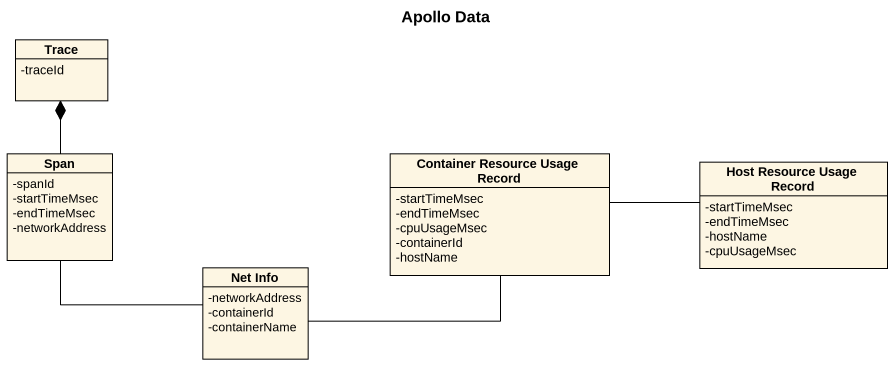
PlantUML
@startuml
title Apollo Data
hide circle
hide empty members
skinparam classAttributeIconSize 0
class Trace {
  -traceId
}
class Span {
  -spanId
  -startTimeMsec
  -endTimeMsec
  -networkAddress
}
class "Container Resource Usage Record" as Container_Resource_Usage {
  -startTimeMsec
  -endTimeMsec
  -cpuUsageMsec
  -containerId
  -hostName
}
class "Host Resource Usage Record" as Host_Resource_Usage_Record {
  -startTimeMsec
  -endTimeMsec
  -hostName
  -cpuUsageMsec
}
class "Net Info" as Net_Info {
  -networkAddress
  -containerId
  -containerName
}
Trace *-- Span
Span -right- Net_Info
Container_Resource_Usage -right- Host_Resource_Usage_Record
Net_Info -right- Container_Resource_Usage
@enduml
